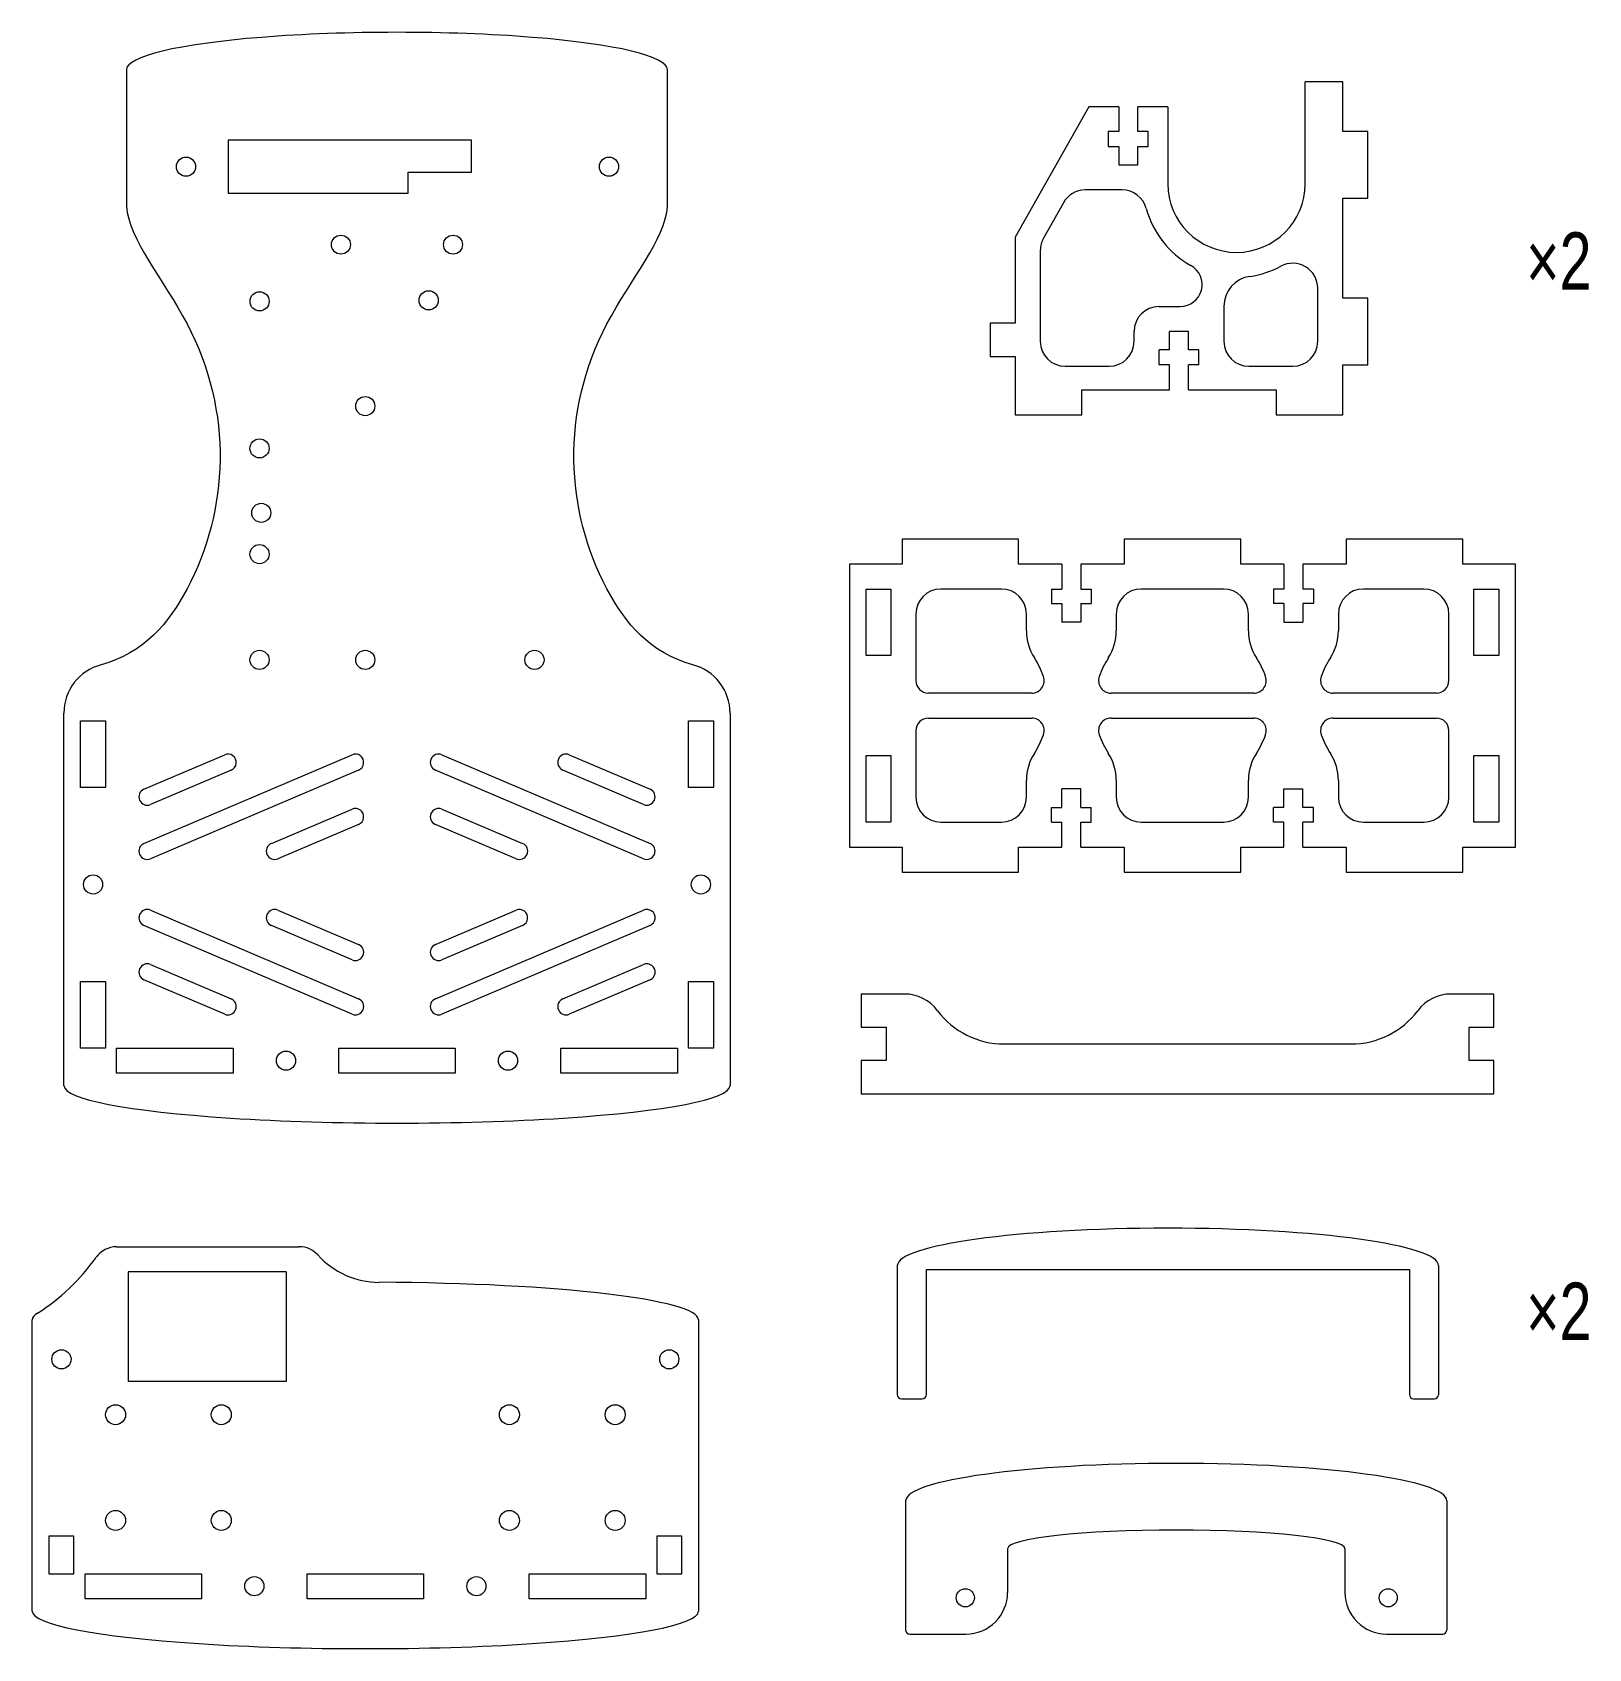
# Model space of a CAD drawing. Header units: millimetres. Extents: x 46 to 233, y 14 to 208.
import ezdxf

# ---------------------------------------------------------------- set-up
doc = ezdxf.new("R2010")
doc.units = ezdxf.units.MM
doc.styles.add('SLDTEXTSTYLE0', font='TXT', dxfattribs={"width": 0.75})

msp = doc.modelspace()

# ---------------------------------------------------------------- linework, layer by layer
at = {"color": 7, "linetype": 'Continuous', "lineweight": 15}
for p, q in [((56.98, 203.62), (56.98, 187.62)), ((121.98, 187.62), (121.98, 203.62)), ((198.56, 189.94), (198.56, 202.19)), ((203.06, 202.19), (198.56, 202.19)), ((203.06, 196.19), (203.06, 202.19)), ((172.56, 199.19), (163.74, 183.5)), ((176.16, 199.19), (172.56, 199.19)), ((176.16, 199.19), (176.16, 196.19)), ((178.46, 196.19), (178.46, 199.19)), ((182.06, 199.19), (178.46, 199.19)), ((182.06, 199.19), (182.06, 189.94)), ((176.16, 196.19), (174.91, 196.19)), ((174.91, 196.19), (174.91, 194.39)), ((179.71, 196.19), (178.46, 196.19)), ((179.71, 194.39), (179.71, 196.19)), ((206.06, 196.19), (203.06, 196.19)), ((206.06, 188.19), (206.06, 196.19)), ((98.43, 195.15), (69.22, 195.15)), ((69.22, 195.15), (69.22, 188.8)), ((98.43, 191.34), (98.43, 195.15)), ((174.91, 194.39), (176.16, 194.39)), ((176.16, 194.39), (176.16, 192.19)), ((178.46, 192.19), (178.46, 194.39)), ((178.46, 194.39), (179.71, 194.39)), ((176.16, 192.19), (178.46, 192.19)), ((90.81, 188.8), (90.81, 191.34)), ((90.81, 191.34), (98.43, 191.34)), ((69.22, 188.8), (90.81, 188.8)), ((176.56, 189.19), (172.13, 189.19)), ((169.52, 187.66), (167.12, 183.4)), ((203.06, 188.19), (206.06, 188.19)), ((203.06, 176.19), (203.06, 188.19)), ((163.74, 183.5), (163.74, 173.19)), ((166.74, 181.93), (166.74, 171.01)), ((200.06, 171.01), (200.06, 177.39)), ((181, 175.19), (183.55, 175.19)), ((188.8, 175.19), (188.8, 171.01)), ((206.06, 176.19), (203.06, 176.19)), ((206.06, 168.19), (206.06, 176.19)), ((160.74, 173.19), (160.74, 169.19)), ((163.74, 173.19), (160.74, 173.19)), ((178, 171.01), (178, 172.19)), ((184.55, 172.19), (182.25, 172.19)), ((182.25, 169.99), (182.25, 172.19)), ((184.55, 169.99), (184.55, 172.19)), ((160.74, 169.19), (163.74, 169.19)), ((163.74, 169.19), (163.74, 162.19)), ((182.25, 169.99), (181, 169.99)), ((181, 168.19), (181, 169.99)), ((185.8, 169.99), (184.55, 169.99)), ((185.8, 168.19), (185.8, 169.99)), ((169.74, 168.01), (175, 168.01)), ((182.25, 168.19), (181, 168.19)), ((182.25, 165.19), (182.25, 168.19)), ((184.55, 165.19), (184.55, 168.19)), ((185.8, 168.19), (184.55, 168.19)), ((191.8, 168.01), (197.06, 168.01)), ((203.06, 168.19), (206.06, 168.19)), ((203.06, 162.19), (203.06, 168.19)), ((171.74, 165.19), (182.25, 165.19)), ((171.74, 162.19), (171.74, 165.19)), ((184.55, 165.19), (195.06, 165.19)), ((195.06, 165.19), (195.06, 162.19)), ((163.74, 162.19), (171.74, 162.19)), ((195.06, 162.19), (203.06, 162.19)), ((150.14, 147.26), (150.14, 144.26)), ((164.14, 147.26), (150.14, 147.26)), ((164.14, 144.26), (164.14, 147.26)), ((176.81, 147.26), (176.81, 144.26)), ((190.81, 147.26), (176.81, 147.26)), ((190.81, 144.26), (190.81, 147.26)), ((203.47, 147.26), (203.47, 144.26)), ((217.47, 147.26), (203.47, 147.26)), ((217.47, 144.26), (217.47, 147.26)), ((143.81, 144.26), (143.81, 110.26)), ((150.14, 144.26), (143.81, 144.26)), ((169.32, 144.26), (164.14, 144.26)), ((169.32, 144.26), (169.32, 141.26)), ((171.62, 144.26), (171.62, 141.26)), ((176.81, 144.26), (171.62, 144.26)), ((195.99, 144.26), (190.81, 144.26)), ((195.99, 144.26), (195.99, 141.26)), ((198.29, 144.26), (198.29, 141.26)), ((203.47, 144.26), (198.29, 144.26)), ((223.81, 144.26), (217.47, 144.26)), ((223.81, 110.26), (223.81, 144.26)), ((145.81, 133.26), (145.81, 141.26)), ((145.81, 141.26), (148.81, 141.26)), ((148.81, 141.26), (148.81, 133.26)), ((162.07, 141.26), (154.81, 141.26)), ((168.07, 141.26), (169.32, 141.26)), ((168.07, 141.26), (168.07, 139.51)), ((171.62, 141.26), (172.87, 141.26)), ((172.87, 141.26), (172.87, 139.51)), ((188.74, 141.26), (178.87, 141.26)), ((195.99, 141.26), (194.74, 141.26)), ((194.74, 141.26), (194.74, 139.51)), ((199.54, 141.26), (198.29, 141.26)), ((199.54, 141.26), (199.54, 139.51)), ((212.81, 141.26), (205.54, 141.26)), ((218.81, 141.26), (221.81, 141.26)), ((218.81, 133.26), (218.81, 141.26)), ((221.81, 141.26), (221.81, 133.26)), ((151.81, 138.26), (151.81, 130.26)), ((165.07, 136.25), (165.07, 138.26)), ((168.07, 139.51), (169.32, 139.51)), ((169.32, 139.51), (169.32, 137.26)), ((171.62, 139.51), (171.62, 137.26)), ((171.62, 139.51), (172.87, 139.51)), ((175.87, 138.26), (175.87, 136.25)), ((191.74, 136.25), (191.74, 138.26)), ((195.99, 139.51), (194.74, 139.51)), ((195.99, 139.51), (195.99, 137.26)), ((198.29, 139.51), (198.29, 137.26)), ((199.54, 139.51), (198.29, 139.51)), ((202.54, 138.26), (202.54, 136.25)), ((215.81, 130.26), (215.81, 138.26)), ((171.62, 137.26), (169.32, 137.26)), ((195.99, 137.26), (198.29, 137.26)), ((148.81, 133.26), (145.81, 133.26)), ((221.81, 133.26), (218.81, 133.26)), ((165.71, 128.76), (153.31, 128.76)), ((192.38, 128.76), (175.24, 128.76)), ((214.31, 128.76), (201.9, 128.76)), ((49.48, 81.62), (49.48, 126.36)), ((129.48, 126.36), (129.48, 81.62)), ((51.48, 125.44), (54.48, 125.44)), ((51.48, 117.44), (51.48, 125.44)), ((54.48, 125.44), (54.48, 117.44)), ((124.48, 125.44), (127.48, 125.44)), ((124.48, 117.44), (124.48, 125.44)), ((127.48, 125.44), (127.48, 117.44)), ((151.81, 124.26), (151.81, 116.26)), ((153.31, 125.76), (165.71, 125.76)), ((175.24, 125.76), (192.38, 125.76)), ((201.9, 125.76), (214.31, 125.76)), ((215.81, 116.26), (215.81, 124.26)), ((59.09, 110.7), (84.09, 121.36)), ((59.09, 117.22), (68.79, 121.36)), ((94.87, 121.36), (119.87, 110.7)), ((110.17, 121.36), (119.87, 117.22)), ((145.81, 113.26), (145.81, 121.26)), ((145.81, 121.26), (148.81, 121.26)), ((148.81, 121.26), (148.81, 113.26)), ((218.81, 113.26), (218.81, 121.26)), ((218.81, 121.26), (221.81, 121.26)), ((221.81, 121.26), (221.81, 113.26)), ((84.87, 119.52), (59.87, 108.86)), ((69.57, 119.52), (59.87, 115.38)), ((119.09, 108.86), (94.09, 119.52)), ((119.09, 115.38), (109.39, 119.52)), ((54.48, 117.44), (51.48, 117.44)), ((127.48, 117.44), (124.48, 117.44)), ((165.07, 116.26), (165.07, 118.27)), ((171.62, 117.26), (169.32, 117.26)), ((169.32, 115.01), (169.32, 117.26)), ((171.62, 115.01), (171.62, 117.26)), ((175.87, 118.27), (175.87, 116.26)), ((191.74, 116.26), (191.74, 118.27)), ((195.99, 117.26), (198.29, 117.26)), ((195.99, 115.01), (195.99, 117.26)), ((198.29, 115.01), (198.29, 117.26)), ((202.54, 118.27), (202.54, 116.26)), ((74.39, 110.7), (84.09, 114.83)), ((94.87, 114.83), (104.57, 110.7)), ((168.07, 115.01), (169.32, 115.01)), ((168.07, 113.26), (168.07, 115.01)), ((171.62, 115.01), (172.87, 115.01)), ((172.87, 113.26), (172.87, 115.01)), ((195.99, 115.01), (194.74, 115.01)), ((194.74, 113.26), (194.74, 115.01)), ((199.54, 115.01), (198.29, 115.01)), ((199.54, 113.26), (199.54, 115.01)), ((84.87, 112.99), (75.17, 108.86)), ((103.79, 108.86), (94.09, 112.99)), ((148.81, 113.26), (145.81, 113.26)), ((154.81, 113.26), (162.07, 113.26)), ((168.07, 113.26), (169.32, 113.26)), ((169.32, 110.26), (169.32, 113.26)), ((171.62, 110.26), (171.62, 113.26)), ((171.62, 113.26), (172.87, 113.26)), ((178.87, 113.26), (188.74, 113.26)), ((195.99, 113.26), (194.74, 113.26)), ((195.99, 110.26), (195.99, 113.26)), ((198.29, 110.26), (198.29, 113.26)), ((199.54, 113.26), (198.29, 113.26)), ((205.54, 113.26), (212.81, 113.26)), ((221.81, 113.26), (218.81, 113.26)), ((143.81, 110.26), (150.14, 110.26)), ((150.14, 110.26), (150.14, 107.26)), ((164.14, 107.26), (164.14, 110.26)), ((164.14, 110.26), (169.32, 110.26)), ((171.62, 110.26), (176.81, 110.26)), ((176.81, 110.26), (176.81, 107.26)), ((190.81, 110.26), (195.99, 110.26)), ((190.81, 107.26), (190.81, 110.26)), ((198.29, 110.26), (203.47, 110.26)), ((203.47, 110.26), (203.47, 107.26)), ((217.47, 110.26), (223.81, 110.26)), ((217.47, 107.26), (217.47, 110.26)), ((150.14, 107.26), (164.14, 107.26)), ((176.81, 107.26), (190.81, 107.26)), ((203.47, 107.26), (217.47, 107.26)), ((59.87, 102.7), (84.87, 92.04)), ((75.17, 102.7), (84.87, 98.56)), ((94.09, 92.04), (119.09, 102.7)), ((94.09, 98.56), (103.79, 102.7)), ((84.09, 90.2), (59.09, 100.86)), ((84.09, 96.72), (74.39, 100.86)), ((119.87, 100.86), (94.87, 90.2)), ((104.57, 100.86), (94.87, 96.72)), ((59.87, 96.17), (69.57, 92.04)), ((109.39, 92.04), (119.09, 96.17)), ((51.48, 94.12), (54.48, 94.12)), ((51.48, 86.12), (51.48, 94.12)), ((54.48, 94.12), (54.48, 86.12)), ((68.79, 90.2), (59.09, 94.33)), ((119.87, 94.33), (110.17, 90.2)), ((124.48, 94.12), (127.48, 94.12)), ((124.48, 86.12), (124.48, 94.12)), ((127.48, 94.12), (127.48, 86.12)), ((145.23, 92.62), (145.23, 88.62)), ((150.4, 92.62), (145.23, 92.62)), ((221.23, 92.62), (216.07, 92.62)), ((221.23, 88.62), (221.23, 92.62)), ((145.23, 88.62), (148.23, 88.62)), ((148.23, 88.62), (148.23, 84.62)), ((218.23, 88.62), (221.23, 88.62)), ((218.23, 84.62), (218.23, 88.62)), ((54.48, 86.12), (51.48, 86.12)), ((55.81, 86.12), (69.81, 86.12)), ((55.81, 83.12), (55.81, 86.12)), ((69.81, 86.12), (69.81, 83.12)), ((82.48, 86.12), (96.48, 86.12)), ((82.48, 83.12), (82.48, 86.12)), ((96.48, 86.12), (96.48, 83.12)), ((109.15, 86.12), (123.15, 86.12)), ((109.15, 83.12), (109.15, 86.12)), ((123.15, 86.12), (123.15, 83.12)), ((127.48, 86.12), (124.48, 86.12)), ((162.4, 86.62), (204.07, 86.62)), ((145.23, 84.62), (145.23, 80.62)), ((148.23, 84.62), (145.23, 84.62)), ((221.23, 84.62), (218.23, 84.62)), ((221.23, 80.62), (221.23, 84.62)), ((69.81, 83.12), (55.81, 83.12)), ((96.48, 83.12), (82.48, 83.12)), ((123.15, 83.12), (109.15, 83.12)), ((145.23, 80.62), (221.23, 80.62)), ((55.8, 62.27), (77.75, 62.27)), ((57.18, 59.27), (57.18, 46.07)), ((76.18, 59.27), (57.18, 59.27)), ((76.18, 59.27), (76.18, 46.07)), ((149.57, 60), (149.57, 44.5)), ((153.07, 59.52), (211.07, 59.52)), ((153.07, 44.5), (153.07, 59.52)), ((211.07, 59.52), (211.07, 44.5)), ((214.57, 60), (214.57, 44.5)), ((45.68, 18.5), (45.68, 53.5)), ((125.68, 53.5), (125.68, 18.5)), ((76.18, 46.07), (57.18, 46.07)), ((150.07, 44), (152.57, 44)), ((211.57, 44), (214.07, 44)), ((150.57, 31.75), (150.57, 16.25)), ((215.57, 31.75), (215.57, 16.25)), ((50.68, 27.5), (47.68, 27.5)), ((47.68, 27.5), (47.68, 23)), ((50.68, 23), (50.68, 27.5)), ((123.68, 27.5), (120.68, 27.5)), ((120.68, 27.5), (120.68, 23)), ((123.68, 23), (123.68, 27.5)), ((162.81, 26), (162.81, 20.75)), ((203.33, 26), (203.33, 20.75)), ((47.68, 23), (50.68, 23)), ((52.02, 23), (66.02, 23)), ((52.02, 20), (52.02, 23)), ((66.02, 23), (66.02, 20)), ((78.68, 23), (92.68, 23)), ((78.68, 20), (78.68, 23)), ((92.68, 23), (92.68, 20)), ((105.35, 23), (119.35, 23)), ((105.35, 20), (105.35, 23)), ((119.35, 23), (119.35, 20)), ((120.68, 23), (123.68, 23)), ((66.02, 20), (52.02, 20)), ((92.68, 20), (78.68, 20)), ((119.35, 20), (105.35, 20)), ((151.07, 15.75), (157.81, 15.75)), ((208.33, 15.75), (215.07, 15.75))]:
    msp.add_line(p, q, dxfattribs=at)
for centre, radius in [((64.14, 191.98), 1.15), ((114.94, 191.98), 1.15), ((82.75, 182.62), 1.14), ((96.21, 182.62), 1.14), ((72.98, 175.81), 1.15), ((93.29, 175.93), 1.15), ((85.67, 163.23), 1.15), ((72.97, 158.15), 1.15), ((73.18, 150.41), 1.15), ((72.97, 145.45), 1.15), ((72.97, 132.75), 1.15), ((85.67, 132.75), 1.15), ((105.99, 132.75), 1.15), ((52.98, 105.78), 1.15), ((125.98, 105.78), 1.15), ((76.15, 84.62), 1.15), ((102.81, 84.62), 1.15), ((49.18, 48.75), 1.15), ((122.18, 48.75), 1.15), ((55.68, 42.1), 1.2), ((68.38, 42.1), 1.2), ((102.98, 42.1), 1.2), ((115.68, 42.1), 1.2), ((55.68, 29.4), 1.2), ((68.38, 29.4), 1.2), ((102.98, 29.4), 1.2), ((115.68, 29.4), 1.2), ((72.35, 21.5), 1.15), ((99.02, 21.5), 1.15), ((157.73, 20.11), 1.09), ((208.53, 20.11), 1.09)]:
    msp.add_circle(centre, radius, dxfattribs=at)
for centre, radius, start, end in [((172.13, 186.19), 3, 90, 150.6594), ((176.56, 186.19), 3, 15.2575, 90), ((190.31, 189.94), 8.25, 180, 0), ((190.31, 189.94), 11.25, 195.2575, 240.8667), ((169.74, 181.93), 3, 150.6594, 180), ((183.55, 177.82), 2.63, 270, 60.8667), ((192.45, 175.19), 3.66, 98.2829, 180), ((190.31, 189.94), 11.25, 278.2829, 298.2737), ((197.06, 177.39), 3, 0, 118.2737), ((181, 172.19), 3, 90, 180), ((169.74, 171.01), 3, 180, 270), ((175, 171.01), 3, 270, 0), ((191.8, 171.01), 3, 180, 270), ((197.06, 171.01), 3, 270, 0), ((154.81, 138.26), 3, 90, 180), ((162.07, 138.26), 3, 0, 90), ((178.87, 138.26), 3, 90, 180), ((188.74, 138.26), 3, 0, 90), ((205.54, 138.26), 3, 90, 180), ((212.81, 138.26), 3, 0, 90), ((171.07, 136.25), 6, 180, 212.8211), ((169.87, 136.25), 6, 327.1789, 0), ((197.74, 136.25), 6, 180, 212.8211), ((196.54, 136.25), 6, 327.1789, 0), ((55.48, 126.36), 6, 104.7627, 180), ((123.48, 126.36), 6, 0, 75.2373), ((157.14, 127.26), 10.58, 19.2927, 32.8211), ((183.81, 127.26), 10.58, 147.1789, 160.7073), ((183.81, 127.26), 10.58, 19.2927, 32.8211), ((210.47, 127.26), 10.58, 147.1789, 160.7073), ((153.31, 130.26), 1.5, 180, 270), ((165.71, 130.26), 1.5, 270, 19.2927), ((175.24, 130.26), 1.5, 160.7073, 270), ((192.38, 130.26), 1.5, 270, 19.2927), ((201.9, 130.26), 1.5, 160.7073, 270), ((214.31, 130.26), 1.5, 270, 0), ((153.31, 124.26), 1.5, 90, 180), ((165.71, 124.26), 1.5, 340.7073, 90), ((175.24, 124.26), 1.5, 90, 199.2927), ((192.38, 124.26), 1.5, 340.7073, 90), ((201.9, 124.26), 1.5, 90, 199.2927), ((214.31, 124.26), 1.5, 0, 90), ((157.14, 127.26), 10.58, 327.1789, 340.7073), ((183.81, 127.26), 10.58, 199.2927, 212.8211), ((183.81, 127.26), 10.58, 327.1789, 340.7073), ((210.47, 127.26), 10.58, 199.2927, 212.8211), ((69.18, 120.44), 1, 293.0899, 113.0899), ((84.48, 120.44), 1, 293.0899, 113.0899), ((94.48, 120.44), 1, 66.9101, 246.9101), ((109.78, 120.44), 1, 66.9101, 246.9101), ((171.07, 118.27), 6, 147.1789, 180), ((169.87, 118.27), 6, 0, 32.8211), ((197.74, 118.27), 6, 147.1789, 180), ((196.54, 118.27), 6, 0, 32.8211), ((59.48, 116.3), 1, 113.0899, 293.0899), ((119.48, 116.3), 1, 246.9101, 66.9101), ((84.48, 113.91), 1, 293.0899, 113.0899), ((94.48, 113.91), 1, 66.9101, 246.9101), ((154.81, 116.26), 3, 180, 270), ((162.07, 116.26), 3, 270, 0), ((178.87, 116.26), 3, 180, 270), ((188.74, 116.26), 3, 270, 0), ((205.54, 116.26), 3, 180, 270), ((212.81, 116.26), 3, 270, 0), ((59.48, 109.78), 1, 113.0899, 293.0899), ((74.78, 109.78), 1, 113.0899, 293.0899), ((104.18, 109.78), 1, 246.9101, 66.9101), ((119.48, 109.78), 1, 246.9101, 66.9101), ((59.48, 101.78), 1, 66.9101, 246.9101), ((74.78, 101.78), 1, 66.9101, 246.9101), ((104.18, 101.78), 1, 293.0899, 113.0899), ((119.48, 101.78), 1, 293.0899, 113.0899), ((84.48, 97.64), 1, 246.9101, 66.9101), ((94.48, 97.64), 1, 113.0899, 293.0899), ((59.48, 95.25), 1, 66.9101, 246.9101), ((119.48, 95.25), 1, 293.0899, 113.0899), ((69.18, 91.12), 1, 246.9101, 66.9101), ((84.48, 91.12), 1, 246.9101, 66.9101), ((94.48, 91.12), 1, 113.0899, 293.0899), ((109.78, 91.12), 1, 113.0899, 293.0899), ((150.4, 87.62), 5, 36.8699, 90), ((216.07, 87.62), 5, 90, 143.1301), ((162.4, 96.62), 10, 216.8699, 270), ((204.07, 96.62), 10, 270, 323.1301), ((55.8, 59.27), 3, 90, 144.8468), ((77.75, 59.27), 3, 42.1421, 90), ((32.9, 75.39), 25, 302.3956, 324.8468), ((87.38, 67.99), 10, 222.1421, 269.7332), ((150.07, 44.5), 0.5, 180, 270), ((152.57, 44.5), 0.5, 270, 0), ((211.57, 44.5), 0.5, 180, 270), ((214.07, 44.5), 0.5, 270, 0), ((157.81, 20.75), 5, 270, 0), ((208.33, 20.75), 5, 180, 270), ((151.07, 16.25), 0.5, 180, 270), ((215.07, 16.25), 0.5, 270, 0)]:
    msp.add_arc(centre, radius, start, end, dxfattribs=at)
for centre, major_axis, ratio, start_param, end_param in [((89.48, 203.62), (32.5, 0), 0.138462, 0, 3.141593), ((89.48, 81.62), (-40, 0), 0.1125, 0, 3.141593), ((182.07, 60), (-32.5, 0), 0.138462, 3.141593, 6.283185), ((85.68, 53.5), (40, 0), 0.1125, 0, 1.529431), ((85.68, 53.5), (40, 0), 0.1125, 2.966114, 3.141593), ((183.07, 31.75), (-32.5, 0), 0.138462, 3.141593, 6.283185), ((183.07, 26), (-20.26, 0), 0.111056, 3.141593, 6.283185), ((85.68, 18.5), (-40, 0), 0.1125, 0, 3.141593)]:
    msp.add_ellipse(centre, major_axis=major_axis, ratio=ratio, start_param=start_param, end_param=end_param, dxfattribs=at)
for points, knots in [([(56.98, 187.62), (56.98, 187.5), (57.11, 183.44), (70.13, 168.37), (69, 145.46), (59.04, 133.51), (53.95, 132.17)], [0, 0, 0, 0, 0.007422, 0.2470522, 0.7313098, 0.9439837, 0.9439837, 0.9439837, 0.9439837]), ([(125.01, 132.17), (119.92, 133.51), (109.96, 145.46), (108.83, 168.37), (121.85, 183.44), (121.98, 187.5), (121.98, 187.62)], [0.0560163, 0.0560163, 0.0560163, 0.0560163, 0.2686902, 0.7529478, 0.992578, 1, 1, 1, 1])]:
    msp.add_open_spline(points, degree=3, knots=knots, dxfattribs=at)

# ---------------------------------------------------------------- texts
at = {"color": 7, "linetype": 'Continuous', "lineweight": 0, "char_height": 6.879, "attachment_point": 1, "style": 'SLDTEXTSTYLE0'}
for insert in [(225.08, 184.1), (225.08, 57.96)]:
    msp.add_mtext('×2', dxfattribs=dict(at, insert=insert))

doc.saveas('drawing.dxf')
